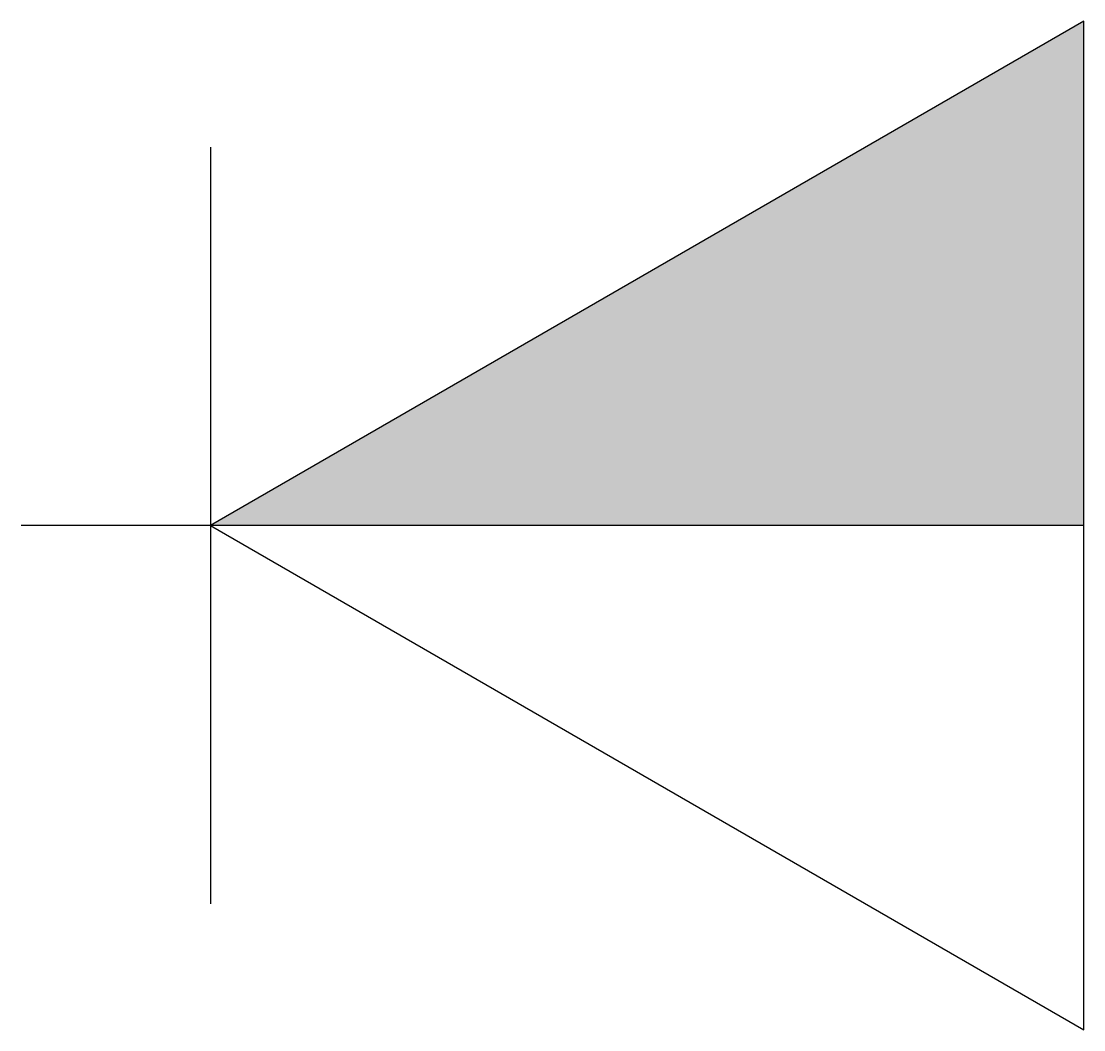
# Model space of a CAD drawing. Header units: millimetres. Extents: x -6083.272 to -6082.956, y -956.875 to -956.575.
import ezdxf

# ---------------------------------------------------------------- set-up
doc = ezdxf.new("R2010")
doc.units = ezdxf.units.MM
doc.layers.add('Tel_Símbolos', color=3, linetype='Continuous')

msp = doc.modelspace()

# ---------------------------------------------------------------- hatches: boundary and pattern name
at = {"layer": 'Tel_Símbolos'}
msp.add_hatch(color=1, dxfattribs=at).paths.add_polyline_path([(-6082.95565, -956.72528), (-6083.21545, -956.72528), (-6082.95565, -956.57528)])

# ---------------------------------------------------------------- linework, layer by layer
for p, q in [((-6083.21545, -956.61278), (-6083.21545, -956.83778)), ((-6082.95565, -956.72528), (-6083.2717, -956.72528))]:
    msp.add_line(p, q, dxfattribs=at)
msp.add_lwpolyline([(-6082.95565, -956.57528), (-6083.21545, -956.72528), (-6082.95565, -956.87528)], close=True, dxfattribs=at)

doc.saveas('drawing.dxf')
